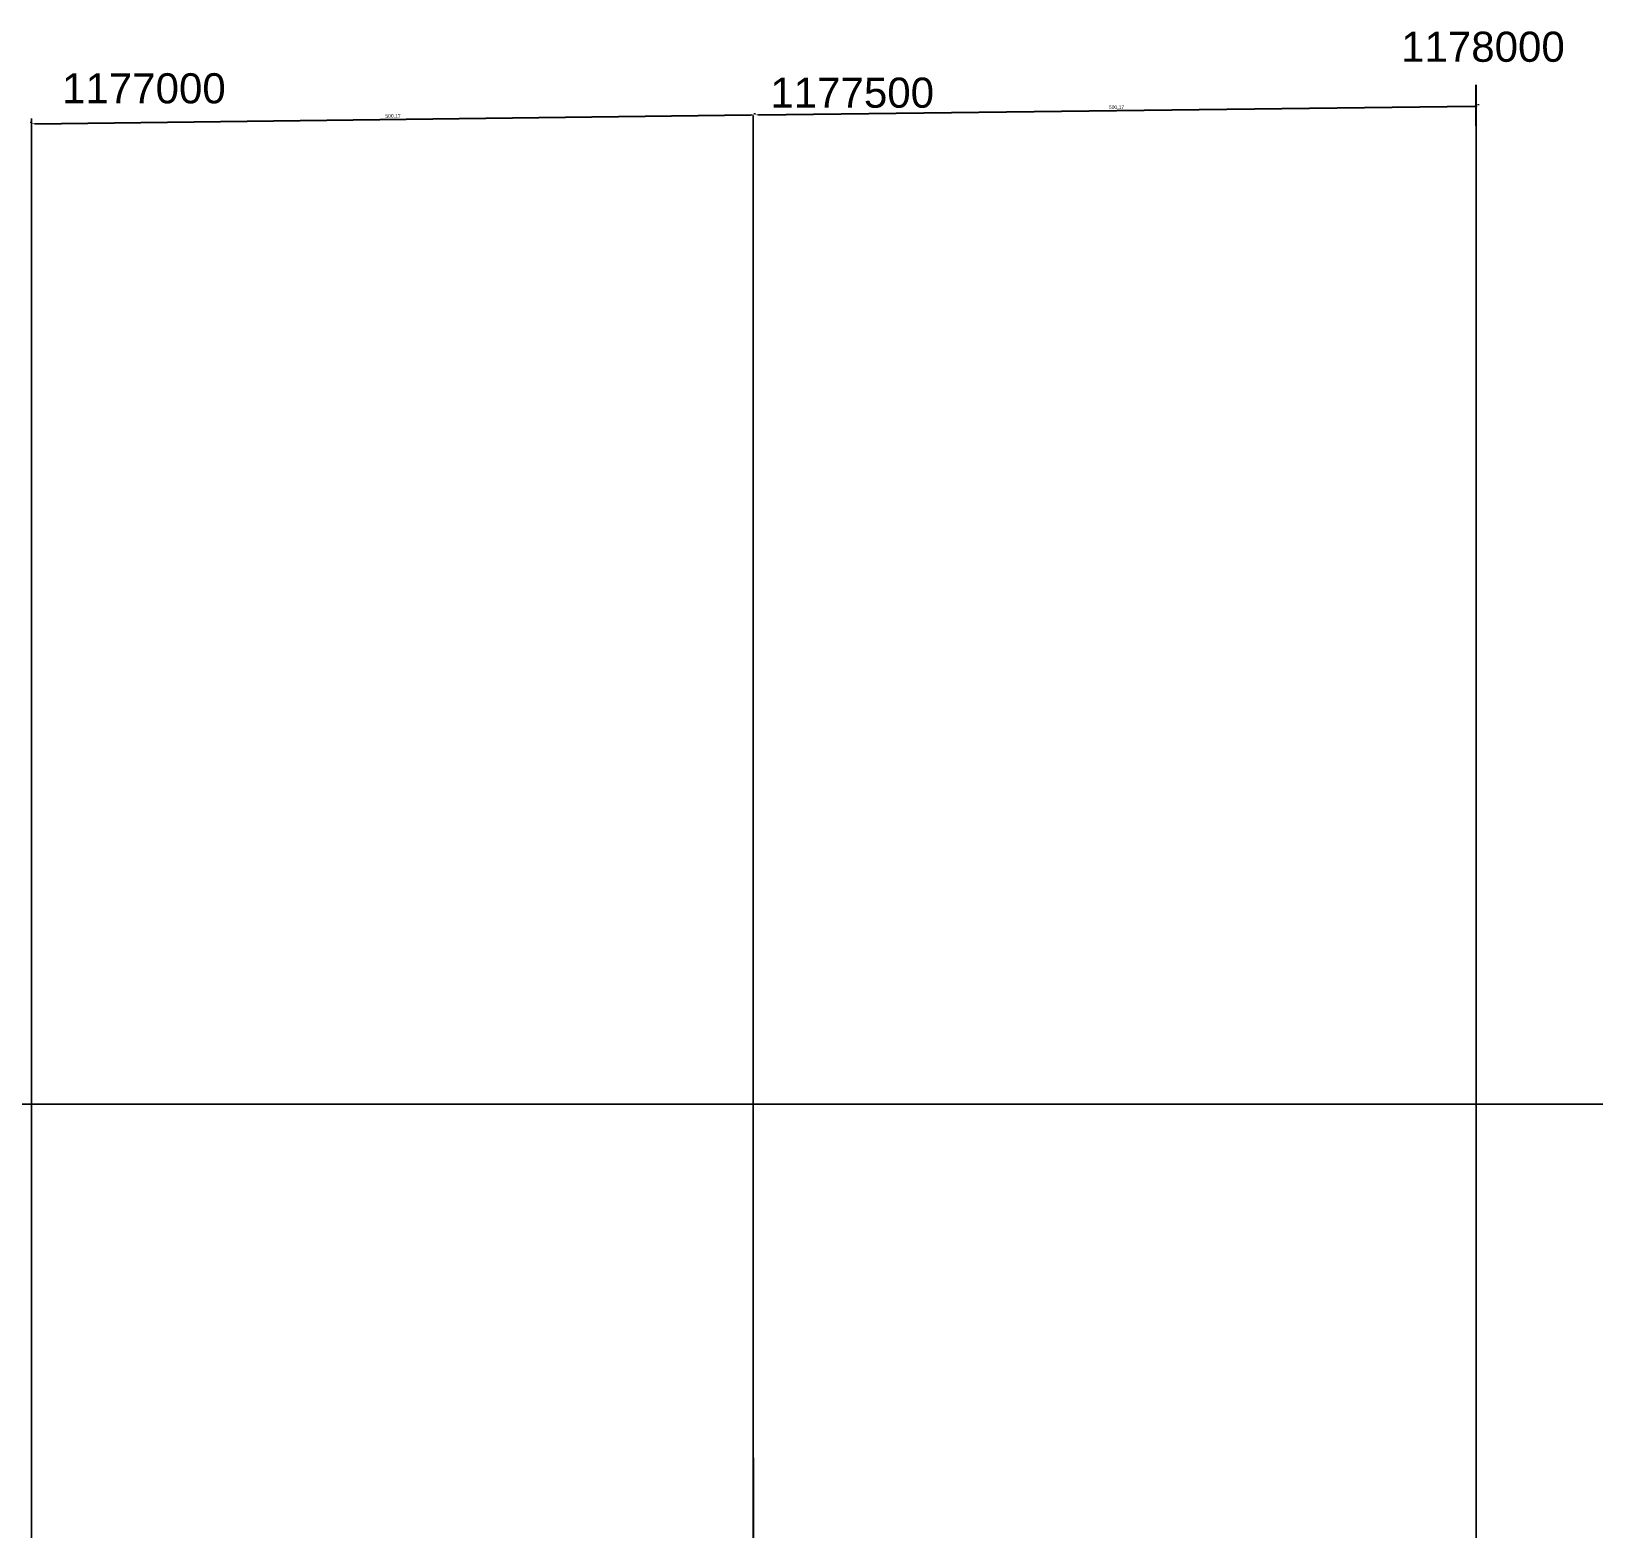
# Model space of a CAD drawing. Header units: millimetres. Extents: x -3588 to 75209, y -3737 to 38254.
# Drawn here: x 19626 to 20706, y 35454 to 36489 of the extents above; entities that cross this region are included whole.
import ezdxf

# ---------------------------------------------------------------- set-up
doc = ezdxf.new("R2010")
doc.units = ezdxf.units.MM
doc.layers.add('P', color=253, linetype='Continuous')
doc.layers.add('T', color=7, linetype='Continuous')
doc.dimstyles.new('ISO-25', dxfattribs={"dimtxt": 2.5, "dimasz": 2.5, "dimexe": 1.25, "dimexo": 0.625, "dimtad": 1, "dimtxsty": 'Standard', "dimcen": 2.5, "dimadec": 0, "dimazin": 0, "dimtfac": 1, "dimtmove": 0, "dimatfit": 3, "dimfxl": 1, "dimarcsym": 0})

# ---------------------------------------------------------------- blocks, each defined once
blk = doc.blocks.new('*D589')
at = {"color": 0, "lineweight": -2, "transparency": 16777216}
for p, q in [((20126.1, 36431.7), (20126.1, 36432.4)), ((19626, 36425.6), (19626, 36426.4)), ((19628.5, 36425.1), (20123.6, 36431.2))]:
    blk.add_line(p, q, dxfattribs=at)
at = {"color": 0, "transparency": 16777216}
for points in [[(19628.5, 36425.5), (19628.5, 36424.7), (19626, 36425.1)], [(20123.6, 36431.6), (20123.6, 36430.7), (20126.1, 36431.2)]]:
    blk.add_solid(points, dxfattribs=at)
at = {"layer": 'Defpoints', "color": 0, "transparency": 16777216}
for p in [(19626, 36425), (20126.1, 36431.2), (20126.1, 36431)]:
    blk.add_point(p, dxfattribs=at)
at = {"color": 0, "transparency": 16777216, "insert": (19876, 36430.2), "char_height": 2.5, "attachment_point": 5, "rotation": 0.6978}
blk.add_mtext('500,17', dxfattribs=at)
blk = doc.blocks.new('*D590')
at = {"color": 0, "lineweight": -2, "transparency": 16777216}
for p, q in [((20126.1, 36431.7), (20126.1, 36432.4)), ((20128.6, 36431.2), (20623.8, 36437.3)), ((20626.3, 36437.8), (20626.3, 36438.5))]:
    blk.add_line(p, q, dxfattribs=at)
at = {"color": 0, "transparency": 16777216}
for points in [[(20623.8, 36437.7), (20623.8, 36436.8), (20626.3, 36437.3)], [(20128.6, 36431.6), (20128.7, 36430.8), (20126.1, 36431.2)]]:
    blk.add_solid(points, dxfattribs=at)
at = {"layer": 'Defpoints', "color": 0, "transparency": 16777216}
for p in [(20626.3, 36437.3), (20626.3, 36437.1), (20126.2, 36431)]:
    blk.add_point(p, dxfattribs=at)
at = {"color": 0, "transparency": 16777216, "insert": (20376.2, 36436.3), "char_height": 2.5, "attachment_point": 5, "rotation": 0.6978}
blk.add_mtext('500,17', dxfattribs=at)

msp = doc.modelspace()

# ---------------------------------------------------------------- linework, layer by layer
at = {"layer": 'P'}
msp.add_lwpolyline([(20624.733, 36423.662), (20624.733, 36451.892)], dxfattribs=at)
at = {"layer": 'P', "const_width": 1.2}
for points in [[(19626.12, 27357.842), (19626.062, 36428.766)], [(20126.516, 27336.582), (20124.919, 36430.922)], [(20624.733, 27097.434), (20624.733, 36423.662)], [(11399.857, 35747.297), (26600.487, 35747.297)]]:
    msp.add_lwpolyline(points, dxfattribs=at)

# ---------------------------------------------------------------- texts
at = {"layer": 'T', "char_height": 20.80483, "attachment_point": 1}
for s, insert in [('{\\fArial|b0|i0|c0|p18;1178000}', (20572.913, 36488.701)), ('{\\fArial|b0|i0|c0|p18;1177000}', (19647.266, 36459.981)), ('{\\fArial|b0|i0|c0|p18;1177500}', (20136.901, 36456.955))]:
    msp.add_mtext(s, dxfattribs=dict(at, insert=insert))

# ---------------------------------------------------------------- dimensions: what is measured, and where the dimension line sits
for p1, p2, picture, middle in [((19626, 36424.95), (20126.128, 36431.042), '*D589', (19876.037, 36430.231)), ((20126.15, 36431.04), (20626.279, 36437.132), '*D590', (20376.187, 36436.321))]:
    dim = msp.add_aligned_dim(p1=p1, p2=p2, distance=0.152, dimstyle='ISO-25')
    dim.commit()
    dim.dimension.update_dxf_attribs({"geometry": picture, "text_midpoint": middle})

doc.saveas('drawing.dxf')
